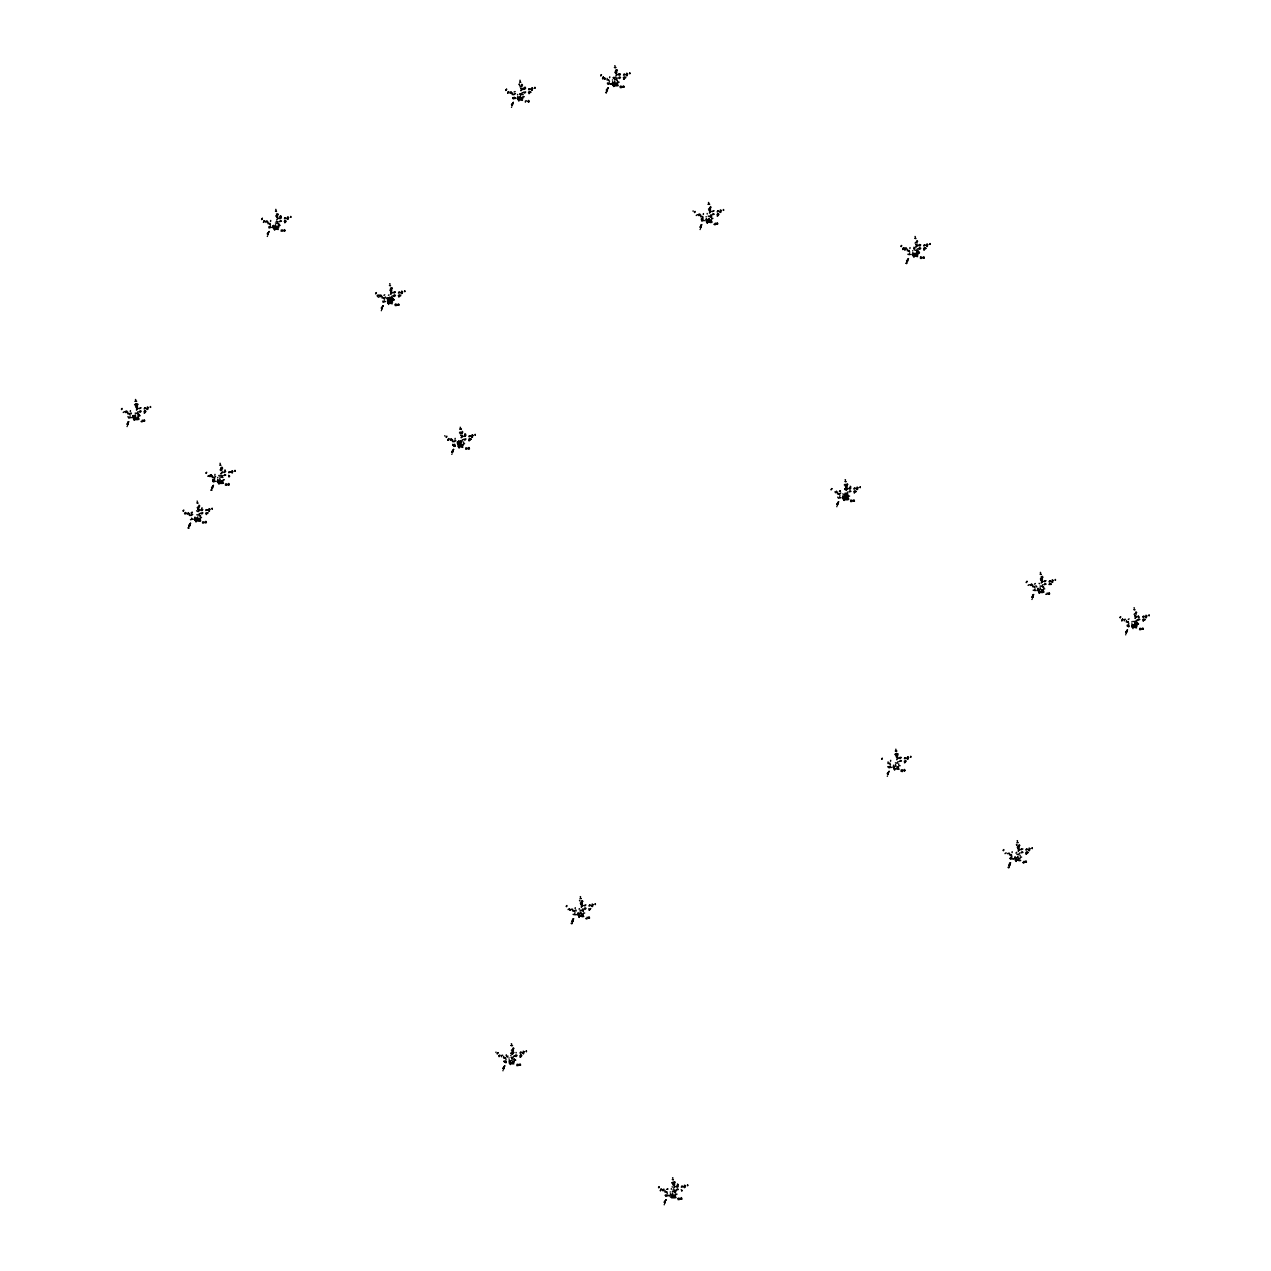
<?xml version="1.0" encoding="UTF-8"?>
<svg xmlns="http://www.w3.org/2000/svg" width="1271" height="1271" viewBox="0 0 1271 1271"><rect width="100%" height="100%" fill="white"/><g stroke="black" fill="none" stroke-linecap="round" stroke-linejoin="round"><path stroke-width="1.5" d="M275.95 228.844L276.697 227.731M673.28 1196.631L673.535 1196.98M708.583 221.059L708.694 221.948M1017.165 860.022L1017.976 859.212M914.866 247.766L913.897 247.305M457.735 442.356L457.735 443.77L459.53 441.927L457.767 443.865L458.021 442.324M460.483 444.262L460.912 443.023L458.942 442.562M520.363 96.739L519.712 97.517M127.593 424.848L128.164 423.656L127.593 424.848L127.036 423.688L127.608 424.339M189.268 526.464L189.84 525.288L189.268 526.464L188.712 525.32L189.268 525.972M212.146 488.636L212.654 487.381L212.146 488.636L211.59 487.476L212.162 488.128M222.552 483.393L219.009 483.345L219.311 481.868M267.863 234.722L268.372 233.467L267.863 234.722L267.307 233.562L267.879 234.229M274.997 228.415L274.901 229.034M381.872 308.996L382.38 307.741L381.872 308.996L381.316 307.836L381.888 308.488M389.005 302.689L388.894 303.292M452.333 452.603L452.841 451.364L452.333 452.603L451.777 451.459L452.349 452.111M512.054 105.604L512.563 104.349L512.054 105.604L511.498 104.444L512.07 105.112M503.475 1069.054L504.047 1067.878L503.475 1069.054L502.903 1067.894L503.475 1068.561M519.108 99.36L518.536 97.565M510.608 1062.763L510.322 1063.779L513.881 1063.811M572.427 921.936L572.999 920.76L572.427 921.936L571.871 920.792L572.443 921.443M606.918 91.051L607.427 89.796L606.918 91.051L606.362 89.891L606.934 90.543M614.544 84.14L617.325 85.808L613.782 85.761L614.084 84.283M664.749 1203.049L665.321 1201.873L664.749 1203.049L664.177 1201.905L664.749 1202.557M675.155 1197.806L671.596 1197.775L671.771 1196.011M700.607 227.827L701.115 226.572L700.607 227.827L700.051 226.667L700.607 227.334M837.335 504.984L837.907 503.809L837.335 504.984L836.779 503.824L837.335 504.492M844.468 499.249L843.547 497.247L847.741 499.741L844.182 499.71L844.135 497.644M887.857 774.563L888.365 773.324L887.857 774.563L887.285 773.419L887.857 774.071M907.16 261.842L907.669 260.587L907.16 261.842L906.604 260.682L907.176 261.333M1009.349 865.964L1009.857 864.725L1009.349 865.964L1008.793 864.82L1009.365 865.472M1016.8 860.292L1016.514 859.196M1032.481 597.735L1033.053 596.56L1032.481 597.735L1031.925 596.592L1032.497 597.243M1042.903 592.508L1039.344 592.461L1039.63 591.444M1126.201 633.117L1126.71 631.862L1126.201 633.117L1125.645 631.957L1126.217 632.608M916.455 254.597L917.09 255.217L916.534 254.422M849.505 488L850.823 487.937L850.22 489.081L848.901 488.811L849.505 488.08M662.842 1190.673L662.509 1189.704L663.907 1189.195L663.224 1190.673M197.132 518.632L197.847 516.884M709.154 219.136L709.186 218.247M845.882 496.294L844.977 496.897M1017.896 857.226L1017.928 856.384M1134.495 624.697L1134.781 623.537M581.006 912.356L580.99 913.198M144.116 420.876C143.639 417.698 145.688 421.988 143.432 420.812L144.719 420.908M205.791 522.508C205.314 519.331 207.364 523.62 205.108 522.445L206.395 522.524M228.669 484.664C228.065 481.407 230.321 485.744 227.986 484.601L229.273 484.696M284.386 230.75C283.91 227.588 285.959 231.862 283.703 230.686L284.99 230.782M398.395 305.024C397.918 301.863 399.968 306.136 397.712 304.961L398.999 305.056M468.856 448.647C468.395 445.47 470.429 449.759 468.173 448.584L469.46 448.679M528.577 101.632C527.958 98.391 530.229 102.713 527.894 101.569L529.181 101.664M519.998 1065.082C519.378 1061.841 521.65 1066.178 519.315 1065.019L520.602 1065.114M588.95 917.98C588.346 914.723 590.602 919.06 588.266 917.916L589.553 917.996M623.441 87.079C622.838 83.822 625.094 88.16 622.758 87.016L624.045 87.111M717.13 223.855C716.653 220.693 718.703 224.967 716.447 223.791L717.734 223.887M681.272 1199.077C680.43 1195.137 683.067 1200.094 680.589 1199.03L681.876 1199.109M853.858 501.012C853.238 497.771 855.51 502.109 853.175 500.949L854.462 501.044M904.38 770.607C903.903 767.43 905.953 771.719 903.697 770.544L904.984 770.639M923.683 257.87C923.223 254.708 925.256 258.982 923 257.806L924.287 257.902M1025.872 861.992C1025.395 858.831 1027.445 863.12 1025.189 861.945L1026.475 862.024M1049.004 593.764C1048.543 590.602 1050.593 594.892 1048.321 593.716L1049.608 593.795M1142.724 629.145C1142.248 625.983 1144.297 630.257 1142.041 629.081L1143.328 629.177M278.238 225.38L278.81 224.538L278.476 225.475M392.246 299.654L392.818 298.812L392.485 299.734M617.404 81.503L617.642 81.201M847.709 495.642L847.948 495.738M917.535 252.5L917.884 251.992M1136.576 623.775L1136.83 623.854M390.419 302.26L390.419 302.577M127.847 412.217L127.767 413.806L129.737 413.552M189.506 513.849L189.427 515.438L191.413 515.168M212.4 476.021L212.321 477.594L213.75 477.292M268.102 222.107L268.022 223.696L270.008 223.426M382.11 296.381L382.031 297.954L384.017 297.7M452.587 439.988L452.508 441.577L454.478 441.323M512.292 92.99L512.213 94.562L514.199 94.308M503.713 1056.439L503.634 1058.028L505.604 1057.758M607.173 78.437L607.077 80.009L608.523 79.708M572.681 909.321L572.601 910.91L574.571 910.64M700.845 215.212L700.766 216.785L702.752 216.531M664.987 1190.434L664.908 1192.023L666.878 1191.753M837.573 492.37L837.494 493.958L839.48 493.688M907.415 249.227L907.335 250.8L909.305 250.546M888.095 761.949L888.016 763.537L889.875 763.156M1009.587 853.349L1009.508 854.938L1011.494 854.668M1032.735 585.121L1032.656 586.709L1034.626 586.439M1126.456 620.502L1126.376 622.075L1128.346 621.821M915.708 254.47L915.692 255.487M136.188 403.844L136.887 404.877L138.046 404.353L136.442 403.733M897.135 754.609L896.5 753.306M209.191 476.037L210.049 476.641M514.93 97.915L515.2 97.851M603.963 78.707L604.821 79.056L603.995 78.23M569.472 909.607L570.329 909.941L569.503 909.13M904.205 249.497L905.063 249.847L904.237 249.021M709.901 220.042L709.806 221.202L711.252 221.043L710.886 219.835M1018.643 858.195L1018.548 859.355L1020.232 858.052M135.425 404.702L134.615 404.766L135.473 404.178M459.514 432.839L460.213 431.933M521.015 1055.994L520.919 1055.597M672.693 1182.761L671.755 1182.967L672.629 1182.38M845.279 484.696L844.341 484.902L845.215 484.315M895.69 754.434L894.863 754.481L895.737 753.894M137.03 406.736L136.791 406.482M512.912 1050.958L512.817 1050.132M616.356 72.94L616.117 72.479M581.864 903.84L581.625 903.379M710.044 209.302L709.79 209.207M1041.918 579.64L1041.68 579.179M455.193 445.771L454.414 446.375L454.875 445.644M505.874 1062.826L506.319 1062.27M1128.584 626.873L1129.061 626.285M130.309 411.502L130.436 410.628M191.333 512.849L192.096 512.261M214.863 475.29L214.99 474.417M270.58 221.376L270.691 220.503M383.953 295.365L384.7 294.777M455.05 439.258L455.177 438.4M514.135 91.973L515.152 91.623M506.176 1055.708L506.303 1054.835M609.635 77.706L609.746 76.832M575.143 908.59L575.27 907.732M703.324 214.481L703.435 213.607M666.814 1189.418L667.577 1188.846M839.4 491.353L840.163 490.765M909.877 248.496L910.004 247.623M890.558 761.234L890.685 760.36M1034.562 584.12L1035.325 583.532M1128.283 619.485L1129.045 618.898M141.049 421.511L142.05 421.861L142.32 420.129M202.709 521.809L202.582 523.017L203.868 522.953L203.996 521.745M226.762 485.125L226.874 483.917L225.587 483.965L225.475 485.172L226.556 485.268M281.193 231.258L281.304 230.067L282.591 230.003L282.464 231.211M466.95 449.092L467.061 447.885L465.774 447.948L465.822 449.299M525.384 102.141L525.495 100.949L526.782 100.886M585.756 918.488L586.884 918.949L587.154 917.217M715.033 224.84L715.335 223.108M901.171 771.116L901.298 769.908L902.585 769.845L902.331 771.576L901.33 771.259M1047.209 593.017L1047.097 594.224L1045.811 594.288M1023.775 862.993L1024.076 861.245M392.246 299.384L392.04 299.606M444.802 436.001L444.85 435.683M495.944 1052.452L495.976 1052.134M693.076 211.224L693.108 210.907M135.346 416.983L135.298 416.507M121.396 409.167L122.08 408.468L121.682 409.58M183.056 510.799L183.755 510.084L183.342 511.212M205.95 472.955L206.665 472.304L206.22 473.368M262.35 218.342L261.604 219.565L262.382 218.39M376.359 292.616L375.612 293.839L376.391 292.664M446.137 436.938L446.836 436.223L446.423 437.351M506.541 89.224L505.794 90.448L506.573 89.272M601.405 74.671L600.659 75.895L601.437 74.719M497.962 1052.674L497.199 1053.897L497.994 1052.722M566.231 906.271L566.914 905.556L566.501 906.684M694.395 212.162L695.094 211.447L694.681 212.559M658.537 1187.384L659.236 1186.669L658.823 1187.797M831.822 488.604L831.075 489.828L831.854 488.652M900.964 246.161L901.663 245.462L901.25 246.574M881.645 758.898L882.344 758.199L881.931 759.311M1026.984 581.355L1026.221 582.579L1027 581.403M1003.153 850.299L1003.836 849.584L1003.423 850.712M1120.005 617.436L1120.688 616.737L1120.275 617.849M139.047 411.677L140.255 412.265L141.176 411.232L140.064 410.692M223.68 475.576L225.73 475.02L224.617 474.48M279.398 221.662L281.447 221.122L280.335 220.566M618.373 77.896L619.581 78.484L620.502 77.436L619.39 76.895M583.977 908.813L585.089 909.369L586.01 908.336L584.898 907.796M712.046 214.751L714.191 214.227L713.063 213.671M676.283 1189.99L678.317 1189.449L677.205 1188.909M848.869 491.925L850.919 491.384L849.791 490.828M918.599 248.751L919.632 247.686L920.744 248.226L919.823 249.275L918.615 248.671M1044.015 584.676L1046.065 584.136L1044.953 583.596M1137.64 620.041L1138.673 618.961L1139.785 619.501L1137.736 620.057M144.862 412.582L144.211 413.043L144.878 412.503M229.416 476.387L228.764 476.832L229.431 476.307M624.188 78.802L623.537 79.247L624.204 78.723M589.696 909.686L589.045 910.131L589.712 909.607M717.877 215.577L717.209 216.022L717.877 215.498M924.43 249.577L923.731 249.99L924.446 249.513M905.127 762.314L904.459 762.759L905.127 762.235M1026.618 853.715L1025.967 854.16L1026.634 853.635M134.043 416.999L133.328 417.698L134.075 416.793M201.438 509.56L200.834 510.291L202.153 510.561L202.756 509.433L201.438 509.48M280.049 217.818L281.352 217.675L279.445 218.548M387.687 300.591L388.449 301.449L387.528 300.576M394.042 292.092L395.36 291.949L393.438 292.823M458.815 444.564L458.64 445.628M464.566 435.365L465.837 435.572L463.915 436.446M524.24 88.7L523.874 87.985L525.543 88.557L523.636 89.431M613.369 83.203L613.226 84.061L612.86 83.266M676.919 1186.145L678.237 1186.018L677.634 1187.146L676.315 1186.876L676.919 1186.065M843.785 497.136L844.087 497.009M913.642 253.787L913.468 254.804M900.075 757.325L901.346 757.532L899.423 758.406M1038.931 589.887L1038.216 590.586L1038.963 589.696M1015.831 857.925L1015.894 859.418M139 414.553L138.031 413.361L138.301 414.362M200.055 516.391L199.944 515.565M207.777 513.023L206.696 513.913L205.711 513.182L207.951 512.801M278.603 224.49L278.54 223.823M279.27 224.427L278.206 223.648M392.612 298.749L392.548 298.097M393.263 298.701L392.215 297.922M463.74 442.324L463.137 442.022M710.982 216.292L711.426 217.818L711.585 216.07M675.473 1192.818L675.123 1191.515M917.9 251.594L917.519 250.768M918.568 251.547L917.837 250.737M1043.221 587.504L1043.157 586.837M1043.888 587.456L1042.84 586.662M1020.089 855.733L1020.152 855.383M1136.941 622.869L1136.878 622.218M1137.609 622.822L1136.56 622.043M272.804 227.684L272.741 226.826M611.828 84.013L611.462 83.822M669.499 1195.852L669.595 1195.328M1012.066 852.619L1012.177 851.761M137.856 417.015L136.791 418.223L138.237 418.048L138.126 417.015M392.151 301.005L392.517 302.212L391.071 302.371L391.166 301.211L392.405 301.163M219.168 475.37L218.771 475.767M388.449 295.237L389.021 294.951M510.783 1055.438L510.942 1055.597M579.449 908.686L579.052 909.067M707.2 213.973L707.2 213.496M671.342 1189.195L671.342 1188.719M1039.63 583.707L1039.09 583.389M507.51 1056.979L507.844 1056.058L506.922 1056.63M519.458 84.95L519.219 83.934L519.474 84.839M1016.752 845.326L1016.53 844.309L1016.768 845.199M388.926 299.178L389.069 298.304M201.676 508.209L202.089 507.876M280.303 216.308L281.304 216.467L280.414 216.213M524.478 87.334L525.495 87.349M465.138 434.094L465.774 434.348M677.57 1184.985L677.522 1184.016L678.174 1184.794M850.776 486.729L850.156 486.253M271.756 227.318L271.946 227.509M668.705 1195.264L668.816 1195.852M891.924 767.414L891.559 767.382M1013.416 858.799L1012.606 858.561L1013.384 858.831M136.378 418.779L136.362 418.445M198.038 520.061L197.895 519.712M460.88 446.2L460.976 445.851M511.991 1062.715L512.261 1062.985M709.139 221.488L709.393 221.758M1041.028 591.317L1041.124 590.983M140.223 408.293L140.144 408.102M201.644 509.687L201.803 509.735M394.566 292.838L394.407 292.251M464.709 435.794L464.773 436.255M516.09 1052.499L516.169 1052.912M713.238 211.272L713.142 211.081M585.057 905.381L585.121 905.794M900.233 757.786L900.392 757.834M1044.857 580.958L1044.984 581.657M1138.657 616.737L1138.895 616.959M389.101 301.577L389.577 300.655M280.367 218.628L280.398 217.976M388.815 298.304L388.608 299.654M459.276 441.911L459.101 443.357M131.374 413.774L131.024 412.868M576.192 910.91L575.858 909.972M280.653 216.197L280.144 216.499M617.023 80.232L617.277 80.359M847.344 494.514L848.011 494.085M135.219 414.823L135.663 416.284L133.725 416.952L133.28 415.49L134.456 419.557L138.015 419.605L133.376 417.19L134.408 420.32L132.994 416.507M138.889 419.43L138.841 418.381M196.322 520.808L199.674 521.237M274.917 228.685L278.27 229.479M200.564 521.015L200.516 520.014M223.442 483.218L223.172 482.837M388.926 302.959L392.278 303.753M519.108 99.567L522.46 100.361M459.403 446.566L462.755 447.376M618.214 85.634L617.944 85.252M707.661 221.79L711.013 222.584M711.903 222.409L711.855 221.376M579.481 915.898L582.833 916.709M583.723 916.534L583.453 916.153M848.631 499.519L848.583 498.534M914.23 255.805L917.583 256.599M676.045 1197.6L675.775 1197.266M894.911 768.526L898.263 769.336M899.153 769.162L898.2 768.383M1043.793 592.286L1043.729 591.285M1016.403 859.927L1019.755 860.737M1020.645 860.562L1020.375 860.181M1133.255 627.08L1136.608 627.874M454.414 446.375L454.923 445.565M196.512 519.648L196.099 519.458M459.339 446.359L459.181 445.597M579.655 915.072L579.703 915.787M520.84 99.535L520.824 99.202M1134.844 626.365L1134.638 626.841M905 249.545L904.205 249.227M134.869 418.683L134.408 417.508M219.184 482.932L219.073 481.725L219.422 482.487M614.052 85.316L614.147 84.172L612.67 85.03M671.771 1197.361L671.851 1196.202M139.858 415.41L137.967 415.236M280.128 225.301L278.985 225.841M394.121 299.575L392.993 300.099M712.856 218.405L711.728 218.946M917.106 252.135L919.426 252.405L916.534 252.23M1137.323 624.22L1138.466 623.68M613.369 77.642L614.401 77.579L613.464 78.151M914.485 248.226L913.706 248.941L914.643 248.369M1015.974 853.095L1016.673 852.348M138.348 413.71L138.062 413.552M222.902 477.515L222.616 477.356M523.223 94.721L522.397 94.531M711.363 216.706L710.95 216.753M675.203 1191.769L674.79 1192.627M131.151 417.682L131.485 417.508M192.906 519.092L193.303 519.331M216.038 481.312L216.197 481.487M515.613 98.455L516.137 98.201M610.573 83.664L610.97 83.902M704.309 220.63L704.245 220.439M575.985 914.786L576.51 914.548M840.894 497.835L840.973 497.612M1036.04 590.586L1036.135 590.364M915.025 253.993L914.23 254.248M906.382 248.608L905.286 249.545L904.73 247.988L906.318 247.972M274.139 227.763L274.345 226.683M224.983 469.905L225.189 470.508M388.148 302.037L388.354 300.941M518.361 98.614L518.504 97.756M578.162 914.786L578.972 915.39M893.831 766.874L894.307 766.715M385.653 301.592L385.637 301.529M610.811 83.727L610.747 84.124M911.053 254.502L911.243 254.438M137.792 411.883L137.014 413.456L135.203 413.139M199.452 513.516L198.689 515.089L196.862 514.771M392.056 296.032L391.293 297.605L389.466 297.303M522.238 92.64L521.475 94.213L519.648 93.911M462.533 439.655L461.754 441.228L459.943 440.91M710.791 214.863L710.028 216.435L708.201 216.134M582.626 908.987L581.848 910.56L580.021 910.243M513.659 1056.106L512.896 1057.679L511.069 1057.361M917.36 248.878L916.582 250.451L914.77 250.133M847.519 492.036L846.756 493.609L844.929 493.291M898.041 761.615L897.278 763.188L895.451 762.87M1042.681 584.787L1041.902 586.36L1040.091 586.042M1019.533 853.016L1018.77 854.589L1016.943 854.271M1136.401 620.153L1135.623 621.726L1133.796 621.424M896.357 753.941L898.311 754.084M378.694 297.255L378.536 297.176M579.608 900.821L579.592 900.297M141.081 407.8L139.174 408.674M714.095 210.779L712.173 211.653M585.915 904.904L584.009 905.762M1045.985 580.704L1044.063 581.562M1138.387 615.8L1137.783 616.943L1139.086 617.213M1021.519 848.678L1020.931 849.791L1022.837 848.933M217.802 477.531L217.627 477.61M387.512 297.891L387.337 297.97M517.71 94.515L517.519 94.578M612.574 79.946L612.4 80.025M706.247 216.737L706.072 216.801M912.816 250.737L912.642 250.816M509.115 1057.965L508.94 1058.028M842.975 493.895L842.8 493.958M670.389 1191.96L670.214 1192.023M1131.857 622.012L1132.239 621.487M388.291 301.449L389.069 301.561M192.064 512.515L191.301 513.087L192.366 512.483M840.004 491.178L840.433 491.003M667.418 1189.243L667.847 1189.068M284.847 222.79L284.895 222.695M206.236 514.533L206.299 514.453M398.856 297.049L398.903 296.969M529.038 93.673L529.086 93.577M854.303 493.053L854.366 492.973M681.717 1191.118L681.78 1191.038M1143.185 621.169L1143.233 621.09M1136.973 622.583L1136.687 623.568M212.877 481.074L214.513 480.343L214.799 481.423L213.385 481.884L212.622 480.74M512.721 98.042L514.421 97.311L514.707 98.391L513.293 98.852L512.976 97.756M607.649 83.489L609.286 82.758L609.572 83.838L608.158 84.299L607.395 83.155M453.064 445.057L454.7 444.326L454.986 445.406L453.572 445.867L452.826 444.723M907.891 254.279L909.814 254.629L909.528 253.549M573.094 914.389L575.08 914.723L574.794 913.658M504.19 1061.507L505.826 1060.777L506.112 1061.841L504.698 1062.302L503.952 1061.158M888.572 767.017L890.208 766.286L890.494 767.366L889.08 767.827L887.857 766.651L888.763 766.715M1033.212 590.189L1035.134 590.522L1034.848 589.458M665.464 1195.503L667.1 1194.772L667.386 1195.836L665.972 1196.297L665.226 1195.153M1010.016 858.418L1011.716 857.687L1012.002 858.751L1010.588 859.212L1010.27 858.116M898.676 764.57L898.692 763.919M458.831 441.387L457.894 442.801L458.942 444.262L459.88 442.864L458.561 441.212M388.799 302.085L388.862 302.752M199.928 515.375L200.675 516.137M220.932 482.567L220.121 482.487L220.916 482.233M615.021 85.173L614.894 84.283L615.704 84.982M275.998 209.54L275.728 209.397M135.727 399.666L135.473 399.507M220.28 463.454L220.026 463.295M520.189 80.423L519.918 80.28M197.402 501.282L197.132 501.139M390.006 283.814L389.736 283.671M615.053 65.87L614.783 65.727M460.467 427.437L460.213 427.278M708.741 202.645L708.471 202.502M915.295 236.66L915.041 236.501M845.469 479.803L845.199 479.66M580.561 896.754L580.291 896.611M511.609 1043.872L511.339 1043.729M895.991 749.397L895.721 749.239M1040.615 572.554L1040.361 572.411M672.883 1177.867L672.613 1177.724M1134.336 607.935L1134.066 607.776M1017.483 840.782L1017.213 840.639M844.77 488.763L844.945 488.97M581.26 914.945L580.402 915.803M136.696 409.612L137.904 408.182L136.347 407.467M521.142 90.384L522.365 88.938L520.808 88.223M221.249 473.4L222.457 471.97M198.355 511.244L199.579 509.798L198.006 509.099M390.96 293.76L392.183 292.33L390.626 291.615M461.437 437.383L462.644 435.937L461.087 435.238M709.695 212.607L710.918 211.161L709.345 210.446M916.264 246.606L917.471 245.176L915.914 244.461M846.422 489.764L847.646 488.318L846.073 487.603M581.53 906.716L582.738 905.27L581.181 904.571M1041.585 582.515L1042.792 581.069L1041.235 580.37M1135.305 617.881L1136.512 616.451L1134.955 615.736M1018.436 850.744L1019.66 849.298L1018.103 848.599M459.022 442.133L457.703 443.69L458.942 444.707M389.212 301.592L389.879 300.782M1030.447 585.153L1031.639 583.882M276.697 219.851L277.999 218.453M136.426 409.961L137.729 408.563L136.251 407.769M520.888 90.718L522.19 89.335L520.713 88.541M220.979 473.749L222.282 472.367M390.705 294.109L392.008 292.727L390.531 291.933M615.752 76.165L617.055 74.782M461.166 437.732L462.469 436.334L460.992 435.54M709.44 212.94L710.743 211.558L709.266 210.764M915.994 246.955L917.297 245.573L915.819 244.763M581.26 907.065L582.563 905.667L581.085 904.873M1041.314 582.865L1042.617 581.467L1041.14 580.672M896.691 759.693L897.993 758.294L896.516 757.5M1135.035 618.23L1136.338 616.848L1134.86 616.054M673.566 1188.178L674.885 1186.78M1018.182 851.093L1019.485 849.695L1018.007 848.901M590.761 908.495L589.855 909.385L588.87 908.654M1050.148 583.31L1048.94 584.453L1051.292 584.358M127.974 416.57L128.832 418.095L130.246 417.635L129.96 416.554M452.714 444.342L453.254 444.755M287.675 219.343C287.532 216.451 286.468 220.233 288.167 218.946M531.866 90.225C531.723 87.334 530.658 91.115 532.358 89.828M147.404 409.453C147.261 406.561 146.197 410.358 147.897 409.055M626.73 75.672C625.586 72.797 626.905 76.943 627.223 75.275M401.684 293.617C401.541 290.725 400.476 294.507 402.176 293.22M231.322 472.113L232.45 472.86L231.243 472.177M209.079 511.085C207.92 508.209 209.254 512.356 209.572 510.688M720.419 212.448C720.276 209.556 719.211 213.337 720.911 212.05M472.161 437.224C472.002 434.332 470.937 438.13 472.637 436.827M926.972 246.463C925.828 243.587 927.147 247.734 927.465 246.05M856.432 488.525L857.639 489.208M592.238 906.557C592.095 903.665 591.031 907.462 592.731 906.159M1052.309 582.356C1051.149 579.481 1052.467 583.627 1052.785 581.959M523.287 1053.675C522.127 1050.799 523.445 1054.946 523.779 1053.278M907.669 759.184C907.526 756.293 906.461 760.09 908.161 758.787M1146.013 617.738C1145.87 614.846 1144.806 618.627 1146.506 617.341M1029.16 850.585C1028.017 847.709 1029.335 851.856 1029.653 850.188M683.846 1186.59L685.053 1187.273M898.502 767.191L897.056 767.954L897.151 766.794L898.39 766.747M530.627 91.941L529.483 93.053L528.498 92.306L529.419 91.433L530.881 92.227M625.491 77.388L624.347 78.484L623.362 77.753L624.283 76.864L625.729 77.674M400.444 295.333L399.301 296.429L398.316 295.698L399.221 294.824L400.73 295.714M470.921 438.94L469.762 440.052L468.792 439.321L469.698 438.431L471.144 439.242M925.733 248.179L924.589 249.275L923.62 248.544L924.525 247.654L925.971 248.465M855.907 491.321L854.763 492.433L853.778 491.702L854.684 490.813L856.146 491.607M1144.774 619.454L1143.63 620.55L1142.645 619.819L1143.566 618.929L1145.06 619.835M1027.921 852.301L1026.777 853.413L1025.792 852.682L1026.714 851.792L1028.16 852.603M1049.687 583.373L1051.181 584.072M519.998 86.841L521.174 85.983L522.016 86.778M389.816 290.233L390.991 289.375L391.833 290.169L390.658 291.027M220.09 469.873L221.265 469.015L222.107 469.809L220.932 470.667M197.212 507.701L198.387 506.843L199.213 507.637L198.054 508.495M460.277 433.84L461.452 432.982L462.294 433.776M915.104 243.079L916.28 242.205L917.122 243.015M845.279 486.221L846.454 485.363L847.28 486.158L846.121 487.015M511.419 1050.291L512.578 1049.433L513.42 1050.227M1134.145 614.354L1135.321 613.496L1136.163 614.29M276.522 211.463L275.473 211.129L276.268 211.05M520.713 82.345L519.664 82.011L520.459 81.932M135.234 401.302L136.664 401.302L135.203 401.255M614.544 67.506L615.974 67.506L614.529 67.458M390.531 285.737L389.466 285.403L390.276 285.324M220.804 465.377L219.756 465.043L220.55 464.964M197.926 503.221L196.862 502.871L197.672 502.792M708.233 204.281L709.663 204.281L708.281 204.25M459.975 429.058L461.405 429.058L460.007 429.026M915.819 238.583L914.77 238.249L915.565 238.154M845.993 481.741L844.929 481.391L845.739 481.312M581.085 898.692L580.037 898.343L580.831 898.263M1041.14 574.492L1040.091 574.142L1040.885 574.063M895.483 751.034L896.913 751.034L895.451 750.986M511.101 1045.509L512.531 1045.509L511.069 1045.461M1134.86 609.858L1133.811 609.524L1134.606 609.445M1018.007 842.721L1016.959 842.371L1017.753 842.292M673.392 1179.806L672.343 1179.456L673.137 1179.377M613.337 77.642L614.243 77.436M123.255 412.455L124.383 411.756M377.106 295.714L378.234 294.999L377.535 296.62M207.809 476.244L208.937 475.545M184.502 513.182L185.63 512.483M184.931 514.088L186.059 513.389M696.27 215.45L697.398 214.735M1028.144 585.359L1029.272 584.66M568.089 909.559L569.217 908.86M498.709 1055.772L499.837 1055.073L499.138 1056.678M1005.011 853.588L1006.139 852.889M464.9 434.094L464.646 434.428M513.738 94.658L515.486 93.625M215.577 476.657L213.83 477.674L214.751 478.913M190.952 515.518L192.684 514.501M454.017 441.657L455.765 440.64M840.751 493.005L839.019 494.038L839.94 495.277M582.865 910.465L583.198 911.418L583.405 910.195M134.869 417.873L132.788 416.348L135.552 418.381M517.805 99.583L519.474 98.741M273.615 228.701L275.283 227.859M133.344 418.826L135.012 417.984M387.623 302.975L389.291 302.133M706.358 221.805L708.026 220.963M217.897 482.615L219.565 481.773M195.019 520.459L196.687 519.617L195.051 518.822L196.084 521.936L194.67 518.298M458.084 446.598L459.768 445.756M912.912 255.821L914.596 254.978M843.086 498.979L844.754 498.121M1131.953 627.096L1133.621 626.253M509.21 1063.049L510.894 1062.206M1015.1 859.959L1016.768 859.117M670.484 1197.044L672.168 1196.202M139.81 415.967L138.491 415.744M267.323 236.39L267.434 236.327M606.378 92.704L605.616 92.418L606.489 92.656M127.052 426.5L127.164 426.452M381.332 310.648L381.443 310.601M700.067 229.479L700.178 229.431M188.728 528.132L187.965 527.846L188.839 528.069M451.793 454.271L451.904 454.224M906.62 263.494L905.858 263.208L906.731 263.447M1031.941 599.404L1032.052 599.34M1125.661 634.769L1125.772 634.722M571.886 923.604L571.124 923.318L571.998 923.54M887.317 776.231L887.428 776.184M502.919 1070.722L503.03 1070.659M521.348 85.634L522.508 85.125L521.841 84.331M276.49 213.973L278.317 214.243L277.157 214.751M709.885 207.856L711.061 207.348L710.394 206.553M198.546 506.494L199.722 505.985L199.054 505.207M461.627 432.633L462.787 432.124L462.12 431.346M916.455 241.871L917.614 241.347L916.947 240.569M846.613 485.014L847.789 484.505L847.122 483.727M1135.496 613.146L1136.655 612.622L1135.988 611.844M512.753 1049.083L513.913 1048.575L513.262 1047.797M1018.643 845.993L1019.803 845.485L1019.135 844.707M614.735 85.109L615.688 84.649M702.116 218.946L701.179 219.12L702.275 218.882M213.671 479.755L212.734 479.914L213.83 479.675M1010.858 857.083L1011.033 857.019M127.656 422.131L128.848 421.638L127.815 423.148M700.671 225.126L701.862 224.617L700.814 226.127M1032.545 595.035L1033.736 594.542L1032.703 596.035M572.49 919.235L573.682 918.742L572.649 920.236M1009.412 863.263L1010.604 862.771L1009.555 864.264M511.212 91.75L509.814 92.259L510.164 93.307L511.562 92.799M381.03 295.142L379.441 295.142L379.981 296.699L381.379 296.191M126.75 410.978L125.352 411.502L126.083 412.455M125.702 412.551L127.116 412.042M699.765 213.973L698.367 214.481L699.082 215.45M698.716 215.53L700.114 215.021M451.491 438.749L450.093 439.258L450.458 440.322L451.856 439.814M1030.606 585.454L1032.004 584.93M1124.311 620.82L1123.961 619.771L1125.359 619.263M571.95 909.13L570.917 909.543M1007.458 853.683L1008.856 853.159M501.584 1056.757L501.235 1055.708L502.633 1055.2M614.195 84.903L614.147 84.172M844.595 498.836L843.118 497.342L844.151 500.456L842.737 496.818M672.009 1196.901L671.978 1196.186M520.125 97.041L518.187 97.708L517.742 96.246M389.482 298.971L387.56 299.638L388.005 301.1L389.927 300.433M708.662 219.263L706.74 219.931L706.295 218.469M915.231 253.279L913.293 253.946L912.848 252.484M197.323 517.901L195.4 518.568L194.956 517.122M459.959 442.594L458.037 443.261L458.466 444.707L460.404 444.04M1134.272 624.554L1132.334 625.221L1131.889 623.759M1017.404 857.401L1015.481 858.068L1015.036 856.606M511.53 1060.491L509.607 1061.158L509.163 1059.696M672.168 1186.828L672.359 1187.035M603.932 78.452L604.821 79.056M569.44 909.353L570.329 909.941M715.176 224.411L713.921 224.363M1023.933 862.548L1022.678 862.516M190.507 519.712L191.921 519.251L191.619 518.187M675.235 1191.181L676.093 1191.134M612.336 82.869L613.734 86.523L613.146 83.314M135.25 416.57L132.962 415.919M463.454 443.722L464.55 443.738M200.373 517.583L201.485 517.599M514.58 1060.173L515.692 1060.189L513.818 1058.965L514.787 1059.68M675.854 1194.168L676.966 1194.184M1015.799 858.116L1016.165 861.436L1014.766 857.798M627.779 73.956L626.682 73.225L627.159 73.956M532.295 88.509L531.818 87.778L532.914 88.509M288.104 217.627L287.627 216.896L288.724 217.627M720.848 210.732L720.371 210.001L721.467 210.732M402.113 291.901L401.636 291.17L402.732 291.901M927.401 244.731L926.924 244L928.021 244.747M147.833 407.737L147.357 407.006L148.453 407.753M472.574 435.508L472.097 434.777L473.193 435.508M233.006 471.541L231.91 470.794L232.386 471.525M210.128 509.369L209.032 508.638L209.508 509.369M858.195 487.889L857.099 487.158L857.575 487.889M1052.722 580.64L1052.245 579.91L1053.341 580.64M1146.442 616.006L1145.965 615.291L1147.062 616.022M908.098 757.468L907.621 756.738L908.701 757.484M1029.589 848.869L1029.113 848.138L1030.209 848.869M592.667 904.841L592.191 904.11L593.287 904.841M524.319 1051.959L523.239 1051.228L523.716 1051.959M685.593 1185.954L684.513 1185.223L684.99 1185.954M459.228 445.756L458.116 444.961L459.149 448.091M1139.642 628.446L1140.929 628.398L1140.818 629.606L1139.531 629.653M516.916 1064.399L518.187 1064.335L518.075 1065.543L516.789 1065.606M837.748 497.152L838.574 498.232L839.988 497.771L839.686 496.707M618.04 82.154L619.136 82.17M522.858 96.707L524.272 96.723M918.282 252.945L919.378 252.961L917.027 252.023M223.267 479.739L224.363 479.755M848.456 496.103L849.552 496.119M1043.602 588.854L1044.698 588.87M898.962 765.682L900.075 765.698M1020.47 857.083L1021.566 857.099M583.548 913.055L584.644 913.071M629.796 73.591L629.78 72.765L629.844 73.591M235.024 471.16L235.008 470.349L235.071 471.176M526.353 1051.594L526.337 1050.783L526.385 1051.594M687.627 1185.589L687.611 1184.779L687.659 1185.589M615.291 77.785L617.118 78.087L616.34 79.66L614.513 79.358M276.236 221.456L278.047 221.758L277.285 223.331L275.457 223.029M220.519 475.354L222.346 475.672L221.567 477.245L219.756 476.927M673.106 1189.783L674.933 1190.101L674.17 1191.674L672.343 1191.356M224.316 471.35L225.634 471.589L223.728 472.462M388.465 298.939L390.451 299.416M615.672 73.67L617.229 74.385M276.617 217.341L278.174 218.056M896.595 757.198L898.168 757.913M512.213 1051.689L513.77 1052.388L512.563 1053.834L511.006 1053.119M673.487 1185.684L675.044 1186.383M900.313 760.423L901.441 760.964L899.407 761.456M1021.82 851.824L1022.933 852.364L1020.899 852.857M389.085 297.716L390.705 298.558L389.927 298.018M845.993 487.921L847.471 488.715L846.168 490.113L844.675 489.319M197.926 509.401L199.404 510.195L198.101 511.593L196.608 510.799M512.118 1051.991L513.611 1052.785L512.292 1054.183L510.815 1053.389M1037.676 588.838L1038.598 589.426M273.058 225.825L273.98 226.397M1138.419 624.236L1136.56 623.012L1137.529 623.727M916.979 251.356L918.488 252.452M393.2 299.606L391.992 298.733L393.946 300.115L392.231 299.4M1015.577 858.227L1016.625 859.005M220.582 482.202L220.248 482.742M905.206 760.392L906.191 761.122L905.286 762.012L904.301 761.281M228.589 475.338L229.574 476.069M681.192 1189.767L682.162 1190.498M1037.851 588.807L1039.09 589.839M844.023 494.514L845.263 495.547M388.561 298.51L389.8 299.543M273.217 225.793L274.472 226.826M458.561 442.785L459.721 444.135M582.213 900.678L582.881 901.457L581.054 901.187M846.55 495.436L846.009 493.815M908.844 250.88L909.766 252.119M1127.885 622.155L1128.807 623.394M1035.913 585.772L1036.834 586.995M1034.165 586.789L1035.087 588.028M608.602 80.089L609.524 81.328M702.291 216.88L703.213 218.104M1011.033 855.018L1011.954 856.257M889.525 763.617L890.463 764.856M385.304 297.017L386.225 298.256M383.556 298.034L384.478 299.273M269.547 223.775L270.469 224.999M574.111 910.989L575.032 912.228M129.277 413.885L130.198 415.124M666.417 1192.103L667.354 1193.342M505.143 1058.108L506.08 1059.347M846.121 498.915L845.31 498.852M388.37 297.779L389.419 299.241M387.433 299.178L388.481 300.655M1132.747 626.555L1131.984 625.459L1133.017 628.589M1039.027 591.19L1038.264 590.094L1039.297 593.207L1037.899 589.569M612.701 83.393L613.464 84.49M707.153 221.265L706.39 220.185L707.423 223.299L706.009 219.645M894.403 768.018L893.624 766.921L894.673 770.051L893.259 766.397M388.418 302.434L387.655 301.338L388.688 304.468M510.021 1062.508L509.242 1061.412L510.291 1064.526M856.463 488.509L857.147 489.605M683.862 1186.59L684.561 1187.67M134.662 418.81L132.962 415.855M518.012 97.867L518.87 101.076M577.844 913.77L579.242 917.408L578.21 914.294M273.281 226.54L274.679 230.194M217.563 480.454L218.962 484.108M836.493 491.13L836.842 492.179L835.444 492.687L835.095 491.639M604.678 77.706L605.028 78.754M267.371 221.917L267.021 220.868L265.623 221.376L265.973 222.425M188.426 512.61L188.775 513.659L187.377 514.183L187.028 513.119M912.943 254.184L913.976 257.314M1040.107 587.71L1040.552 589.172L1038.614 589.839L1038.185 588.378M844.945 494.959L845.39 496.421L843.467 497.088L843.023 495.626M895.467 764.554L895.912 766L893.99 766.667L893.545 765.221M614.544 81.026L614.989 82.488L613.051 83.155L612.606 81.694M672.359 1193.024L672.804 1194.486L670.881 1195.153L670.437 1193.691M580.053 911.911L580.497 913.372L578.559 914.04L578.114 912.594M275.489 224.697L275.918 226.159L273.996 226.826L273.551 225.364M219.772 478.611L220.217 480.073L218.278 480.74L217.834 479.278M1134.431 621.646L1134.924 623.426M845.565 493.513L846.041 495.293M520.284 94.133L520.76 95.913M460.563 441.132L461.055 442.912M458.72 441.228L459.196 443.007M390.102 297.525L390.578 299.305M511.705 1057.583L512.181 1059.363M702.974 219.533L703.26 220.614L701.846 221.075L701.544 219.994M384.239 300.703L384.525 301.783L383.111 302.244L382.825 301.163M672.724 1196.281L672.836 1197.171M457.322 441.815L457.528 443.706M389.498 300.56L389.577 301.434M198.562 518.695L198.467 519.855L199.912 519.68L199.992 518.52L198.562 518.695M221.44 480.851L221.345 482.011L222.79 481.852L222.886 480.692L221.44 480.851M277.157 226.937L277.062 228.097L278.508 227.938L278.699 226.762L277.157 226.937M461.627 444.834L461.532 445.994L462.978 445.819L463.073 444.659L461.627 444.834M521.348 97.819L521.253 98.979L522.699 98.82L522.794 97.66L521.348 97.819M512.753 1061.269L512.674 1062.429L514.104 1062.27L514.199 1061.11L512.753 1061.269M616.213 83.266L616.117 84.426L617.563 84.267L617.658 83.108L616.213 83.266M581.721 914.167L581.625 915.327L583.071 915.152L583.167 913.992L581.721 914.167M674.027 1195.28L673.948 1196.424L675.378 1196.265L675.473 1195.105L674.027 1195.28M846.629 497.199L846.534 498.359L847.979 498.2L848.059 497.04L846.629 497.199M916.455 254.057L916.359 255.217L917.805 255.042L917.9 253.882L916.455 254.057M1041.775 589.966L1041.696 591.126L1043.126 590.951L1043.221 589.792L1041.775 589.966M1135.496 625.332L1135.4 626.492L1136.846 626.333L1137.037 625.157L1135.496 625.332M395.313 304.325L395.202 305.533L396.473 305.485L396.6 304.277L395.313 304.325M620.359 86.38L620.248 87.588L621.535 87.54L621.646 86.333L620.359 86.38M678.19 1198.394L678.063 1199.602L679.35 1199.538L679.461 1198.331L678.19 1198.394M850.776 500.329L850.649 501.537L851.935 501.473L852.063 500.266L850.776 500.329M920.601 257.171L920.49 258.378L921.777 258.315L921.888 257.123L920.601 257.171M200.707 513.309L201.93 513.897L202.852 512.864L200.802 513.341M393.327 295.841L394.534 296.429L395.456 295.38L394.344 294.84L393.406 295.936M463.788 439.448L464.995 440.036L465.917 439.003L463.788 439.448M523.509 92.449L525.638 92.005L524.716 93.037L523.509 92.449M514.914 1055.899L516.137 1056.487L517.043 1055.454L515.931 1054.898L515.009 1055.994M469.619 440.274L468.904 440.767L469.603 440.354M520.745 1056.725L520.046 1057.202L520.729 1056.805M619.152 73.797L618.5 74.878L619.803 75.148L620.407 74.004L619.152 73.797M919.394 244.588L918.742 245.668L920.045 245.939L920.649 244.795L919.394 244.588M144.703 408.07L144.195 408.912L145.927 408.213L144.703 408.07M284.958 217.945L284.466 218.787L286.182 218.104L284.958 217.945M206.363 509.687L205.87 510.529L207.586 509.846L206.363 509.687M229.257 471.859L228.748 472.701L230.48 472.002L229.257 471.859M398.967 292.219L398.474 293.061L400.19 292.362L398.967 292.219M529.149 88.827L528.657 89.669L530.372 88.986L529.149 88.827M624.029 74.274L623.521 75.116L625.237 74.417L624.029 74.274M469.444 435.826L468.935 436.668L470.667 435.985L469.444 435.826M717.702 211.05L717.209 211.892L718.925 211.208L717.702 211.05M924.271 245.065L923.763 245.907L925.495 245.208L924.271 245.065M589.537 905.159L589.029 906.001L590.761 905.317L589.537 905.159M854.43 488.207L853.937 489.049L855.653 488.366L854.43 488.207M520.57 1052.277L520.061 1053.119L521.793 1052.436L520.57 1052.277M904.952 757.802L904.444 758.644L906.175 757.945L904.952 757.802M681.844 1186.272L681.335 1187.114L683.067 1186.431L681.844 1186.272M1049.592 580.958L1049.083 581.8L1050.815 581.117L1049.592 580.958M1143.312 616.34L1142.804 617.182L1144.52 616.483L1143.312 616.34M1026.444 849.187L1025.951 850.029L1027.667 849.346L1026.444 849.187M285.228 220.55L284.307 221.424L285.292 222.171L286.197 221.281L285.228 220.55M144.958 410.66L144.052 411.55L145.021 412.281L145.927 411.391L144.958 410.66M717.956 213.655L717.051 214.529L718.036 215.276L718.941 214.386L717.956 213.655M520.824 1054.882L519.918 1055.772L520.888 1056.503L521.809 1055.613L520.824 1054.882M276.983 215.101L275.807 215.959L276.649 216.753L277.825 215.895L276.983 215.101M136.712 405.211L135.536 406.084L136.378 406.879L137.554 406.005L136.712 405.211M616.038 71.43L614.862 72.288L615.704 73.083L616.88 72.225L616.038 71.43M709.726 208.206L708.551 209.064L709.393 209.858L710.568 209L709.726 208.206M581.546 902.315L580.37 903.173L581.212 903.967L582.388 903.109L581.546 902.315M1041.6 578.114L1040.425 578.972L1041.267 579.767L1042.442 578.909L1041.6 578.114M896.976 754.942L895.801 755.8L896.643 756.595L897.803 755.737L896.976 754.942M1018.468 846.343L1017.293 847.201L1018.135 847.995L1019.31 847.137L1018.468 846.343M673.852 1183.428L672.693 1184.286L673.519 1185.08L674.694 1184.222L673.852 1183.428M264.225 220.725L263.526 222.346L264.225 220.725M508.416 91.607L507.717 93.228L508.416 91.607M603.28 77.054L602.581 78.675L603.28 77.054M448.695 438.622L447.996 440.227L448.695 438.622M903.522 247.845L902.823 249.45L903.522 247.845M1122.563 619.12L1121.864 620.741L1122.563 619.12M661.111 1189.068L660.412 1190.673L661.111 1189.068M511.625 107.209L511.514 107.257M211.717 490.241L210.843 490.002L211.606 490.288M836.906 506.589L836.795 506.652M1008.92 867.569L1008.046 867.346L1008.809 867.632M664.32 1204.654L664.193 1204.717M616.705 69.778L615.545 70.302L616.213 71.081L617.372 70.556L616.705 69.778M391.659 287.723L390.499 288.247L391.15 289.025L392.326 288.501L391.659 287.723M221.932 467.363L220.773 467.887L221.44 468.665L222.6 468.141L221.932 467.363M1042.268 576.478L1041.108 576.986L1041.775 577.765L1042.935 577.256L1042.268 576.478M674.536 1181.792L673.376 1182.3L674.027 1183.079L675.187 1182.57L674.536 1181.792M513.309 102.411L512.261 103.904L513.309 102.411M608.174 87.842L607.125 89.351L608.174 87.842M269.118 231.529L268.07 233.022L269.118 231.529M383.127 305.787L382.078 307.296L383.127 305.787M213.401 485.427L212.368 486.936L213.401 485.427M190.523 523.271L189.474 524.764L190.523 523.271M908.415 258.633L907.383 260.142L908.415 258.633M453.588 449.41L452.555 450.903L453.588 449.41M838.59 501.791L837.541 503.284L838.59 501.791M1127.456 629.908L1126.408 631.417L1127.456 629.908M889.112 771.37L888.064 772.863L889.112 771.37M504.73 1065.861L503.681 1067.354L504.73 1065.861M666.004 1199.856L664.955 1201.349L666.004 1199.856M211.304 474.782L209.906 475.29L210.255 476.339L211.669 475.831L211.304 474.782M270.23 226.429L268.817 226.889L269.102 227.97L270.516 227.509L270.23 226.429M1128.569 624.824L1127.155 625.284L1127.441 626.365L1128.855 625.904L1128.569 624.824M534.98 88.144L534.869 87.302L534.932 88.144M723.533 210.366L723.469 209.54L723.485 210.366M930.086 244.382L930.022 243.555L930.038 244.366M290.789 217.262L290.725 216.435L290.741 217.262M404.798 291.536L404.734 290.709L404.75 291.536M150.518 407.371L150.407 406.545L150.471 407.371M475.259 435.143L475.195 434.332L475.211 435.143M860.26 487.524L860.197 486.714L860.213 487.524M212.193 509.004L212.13 508.193L212.146 509.004M1055.407 580.275L1055.343 579.465L1055.359 580.275M1149.127 615.657L1149.063 614.83L1149.079 615.657M910.767 757.103L910.719 756.293L910.735 757.103M1032.274 848.504L1032.147 847.678L1032.227 848.504M595.352 904.475L595.241 903.649L595.305 904.475"/></g></svg>
